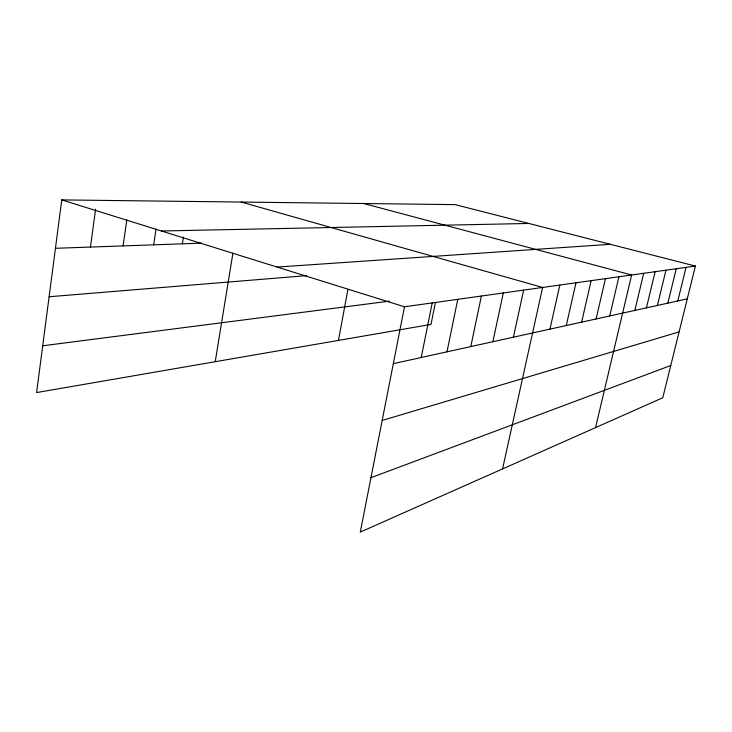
<?xml version="1.0" encoding="UTF-8"?>
<svg xmlns="http://www.w3.org/2000/svg" width="732" height="732" viewBox="0 0 732 732"><rect width="100%" height="100%" fill="white"/><g stroke="black" fill="none" stroke-linecap="round" stroke-linejoin="round"><path stroke-width="1.1" d="M695.4 266.064L404.476 306.79L360.281 532.1L662.78 397.75L695.4 266.064L455.148 204.621L61.763 199.9L36.6 392.572L430.992 324.413L435.43 302.398M90.429 247.059L95.608 209.224M123.095 245.906L126.81 219.92M153.683 244.827L156.017 229.125M182.378 243.811L183.403 237.122M215.226 361.7L232.922 253.144M338.468 340.398L347.892 289.506M421.239 357.518L432.219 302.902M446.978 351.836L457.784 299.324M470.786 346.593L481.4 296.021M492.874 341.725L503.296 292.956M513.416 337.196L523.645 290.11M502.564 468.91L542.613 287.456L241.249 202.059M549.961 329.135L559.824 285.041M566.284 325.539L575.974 282.781M581.629 322.153L591.145 280.658M596.086 318.969L605.437 278.663M609.729 315.959L618.915 276.769M595.555 427.607L631.643 274.994L363.813 203.533M634.836 310.423L643.702 273.301M646.42 307.87L655.122 271.709M657.409 305.454L665.955 270.19M667.849 303.149L676.258 268.745M677.795 300.953L686.058 267.372M370.95 477.694L670.759 365.515M382.186 420.442L679.095 331.898M393.322 363.667L687.275 298.866M42.712 345.797L389.406 301.154M49.117 296.753L306.58 275.635M277.117 267.07L610.259 244.296M55.449 248.294L201.483 243.143M161.452 230.992L528.788 223.461M61.763 199.9L404.476 306.79"/></g></svg>
